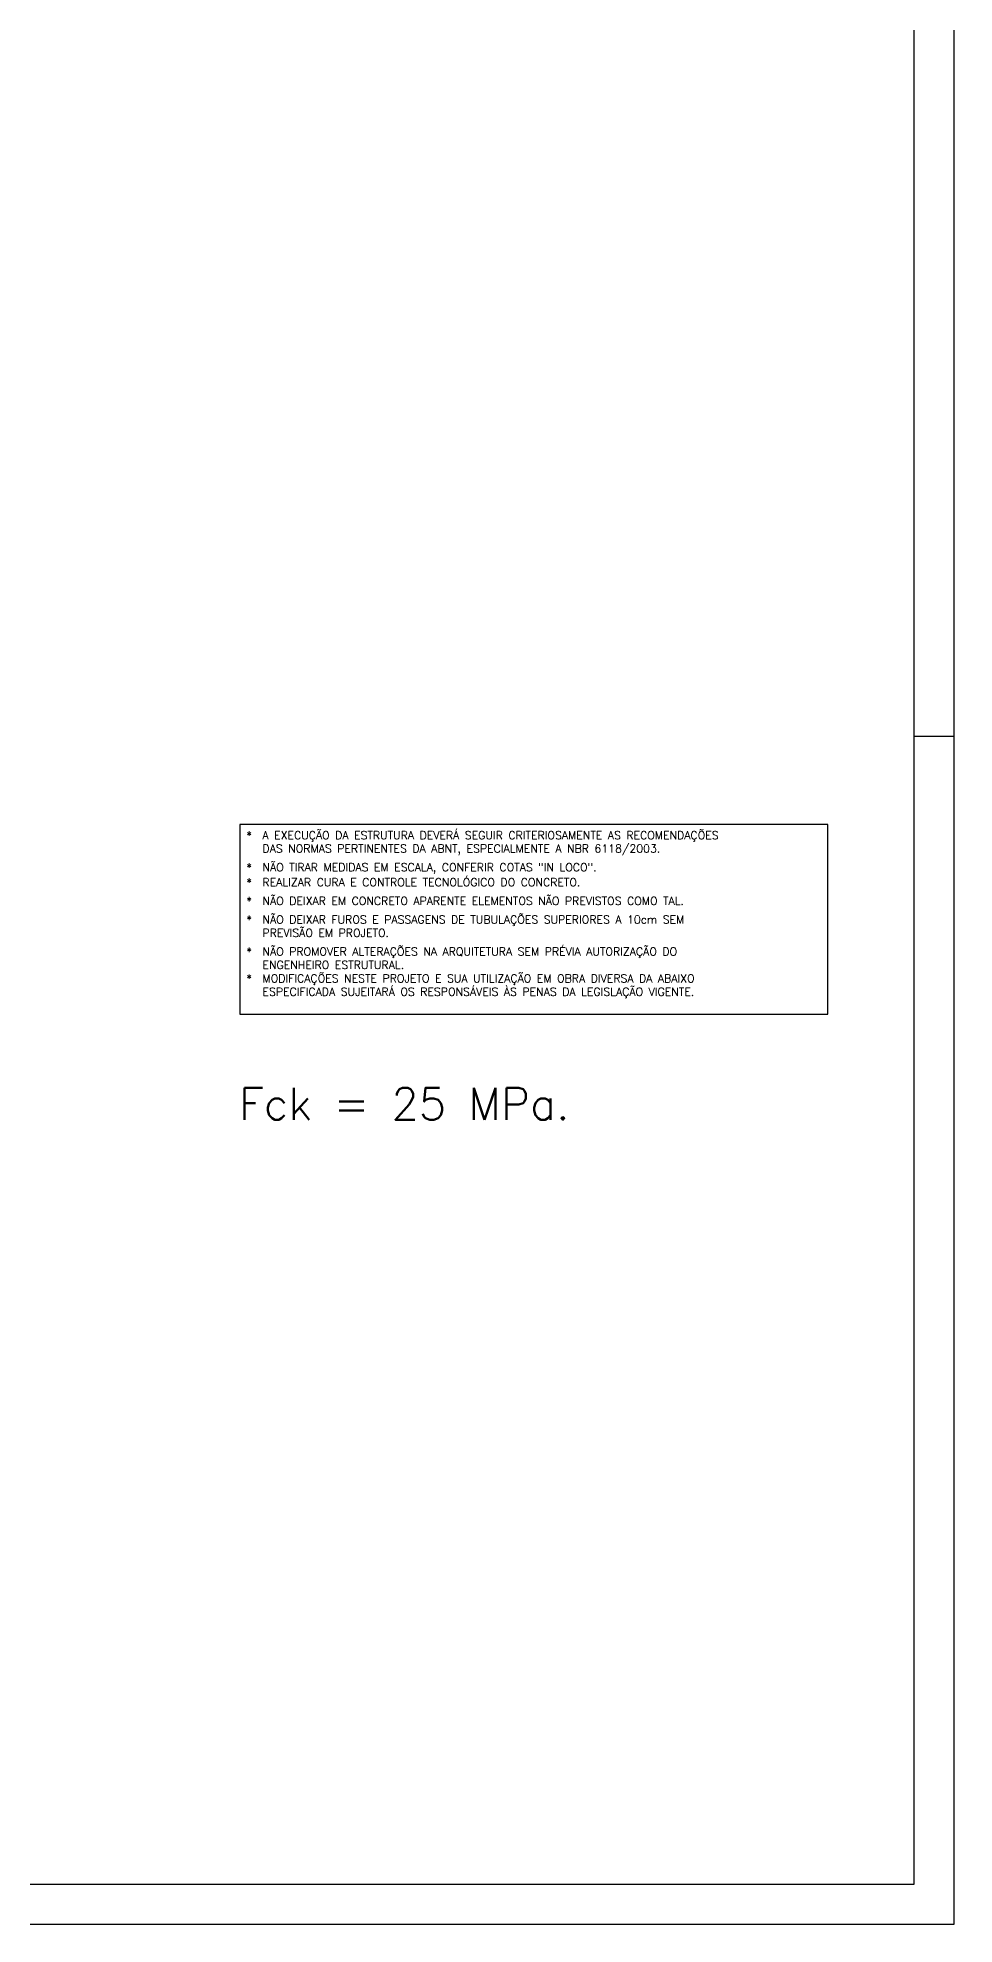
# Model space of a CAD drawing. Extents: x 797 to 1056, y -75 to 15.
# Drawn here: x 1020.51 to 1031.96, y -75.31 to -51.73 of the extents above; entities that cross this region are included whole.
import ezdxf

# ---------------------------------------------------------------- set-up
doc = ezdxf.new("R2010")
doc.units = 0
doc.header["$MEASUREMENT"] = 0
for name, color, linetype in [('06', 6, 'CONTINUOUS'), ('1', 2, 'CONTINUOUS'), ('5', 5, 'CONTINUOUS'), ('CERCADURA', 7, 'CONTINUOUS')]:
    doc.layers.add(name, color=color, linetype=linetype)
doc.styles.get("Standard").update_dxf_attribs({"font": 'ROMANS.SHX'})

msp = doc.modelspace()

# ---------------------------------------------------------------- linework, layer by layer
at = {"layer": '06'}
for p, q in [((1031.46, -74.813), (1031.46, -33.763)), ((973.76, -74.813), (1031.46, -74.813))]:
    msp.add_line(p, q, dxfattribs=at)
at = {"layer": '1', "linetype": 'Continuous'}
msp.add_lwpolyline([(1030.381, -61.568), (1023.032, -61.568), (1023.032, -63.936), (1030.381, -63.936), (1030.381, -61.568)], dxfattribs=at)
at = {"layer": 'CERCADURA'}
for p, q in [((1031.96, -75.313), (1031.96, -33.263)), ((1031.46, -60.463), (1031.96, -60.463)), ((972.51, -75.313), (1031.96, -75.313))]:
    msp.add_line(p, q, dxfattribs=at)

# ---------------------------------------------------------------- texts
at = {"layer": '1', "linetype": 'Continuous'}
for s, p in [('*', (1023.115, -61.752)), ('A EXECUÇÃO DA ESTRUTURA DEVERÁ SEGUIR CRITERIOSAMENTE AS RECOMENDAÇÕES', (1023.315, -61.752)), ('DAS NORMAS PERTINENTES DA ABNT, ESPECIALMENTE A NBR 6118/2003.', (1023.315, -61.918)), ('*', (1023.115, -62.152)), ('*', (1023.115, -62.339)), ('NÃO TIRAR MEDIDAS EM ESCALA, CONFERIR COTAS "IN LOCO".', (1023.315, -62.152)), ('REALIZAR CURA E CONTROLE TECNOLÓGICO DO CONCRETO.', (1023.315, -62.339)), ('*', (1023.115, -62.572)), ('NÃO DEIXAR EM CONCRETO APARENTE ELEMENTOS NÃO PREVISTOS COMO TAL.', (1023.315, -62.572)), ('*', (1023.115, -62.805)), ('NÃO DEIXAR FUROS E PASSAGENS DE TUBULAÇÕES SUPERIORES A 10cm SEM', (1023.315, -62.805)), ('PREVISÃO EM PROJETO.', (1023.315, -62.972)), ('*', (1023.115, -63.205)), ('NÃO PROMOVER ALTERAÇÕES NA ARQUITETURA SEM PRÉVIA AUTORIZAÇÃO DO', (1023.315, -63.205)), ('ENGENHEIRO ESTRUTURAL.', (1023.315, -63.372)), ('MODIFICAÇÕES NESTE PROJETO E SUA UTILIZAÇÃO EM OBRA DIVERSA DA ABAIXO', (1023.315, -63.541)), ('*', (1023.115, -63.541)), ('ESPECIFICADA SUJEITARÁ OS RESPONSÁVEIS ÀS PENAS DA LEGISLAÇÃO VIGENTE.', (1023.315, -63.708))]:
    msp.add_text(s, height=0.1, dxfattribs=at).set_placement(p)
at = {"layer": '5', "linetype": 'Continuous', "insert": (1023.023, -64.858), "char_height": 0.4, "width": 8.13233, "attachment_point": 1}
msp.add_mtext('Fck = 25 MPa.', dxfattribs=at)

doc.saveas('drawing.dxf')
